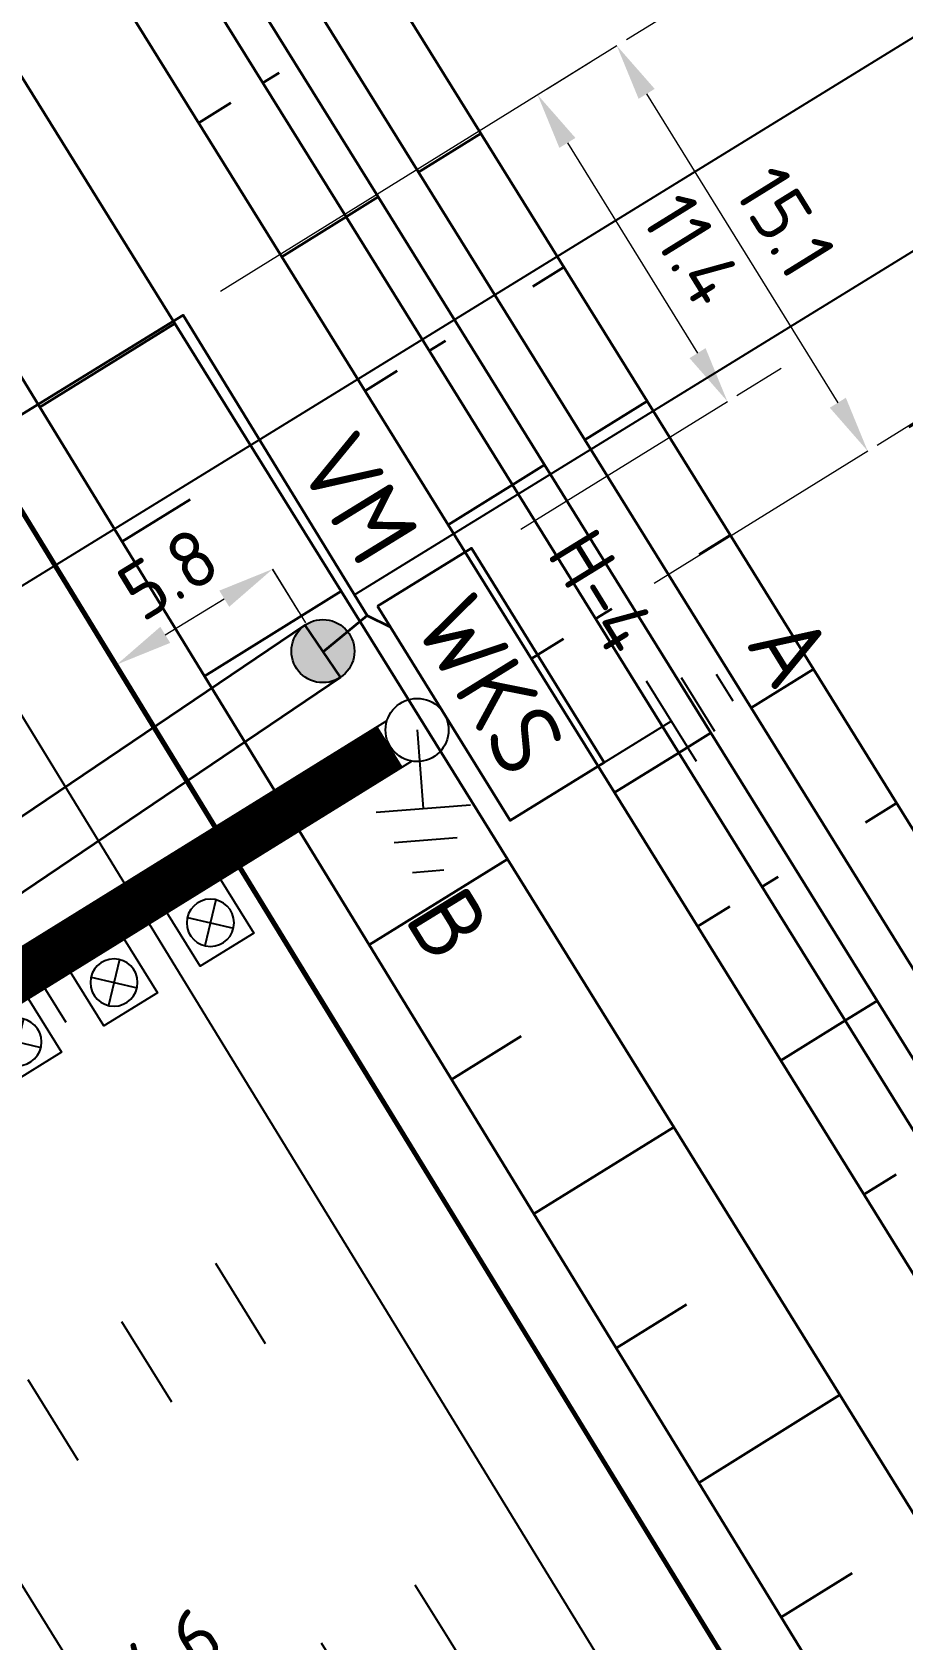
# Model space of a CAD drawing. Header units: metres. Extents: x 134219 to 139178, y 438661 to 444352.
# Drawn here: x 136445.8 to 136473.4, y 441555.9 to 441606.9 of the extents above; entities that cross this region are included whole.
import ezdxf
from ezdxf.enums import TextEntityAlignment as Align

# ---------------------------------------------------------------- set-up
doc = ezdxf.new("R2010")
doc.units = ezdxf.units.M
doc.linetypes.add('13strp', pattern=[4, 1, -3])
doc.linetypes.add('39strp', pattern=[12, 3, -9])
doc.layers.get('DEFPOINTS').update_dxf_attribs({"color": 193})
for name, color, linetype, lineweight in [('N-WE-AM-KILOMETRERING-S', 7, 'Continuous', 25), ('N-WE-KL-DATA-S', 10, 'Continuous', 25), ('N-WE-KL-DATA-T18', 1, 'Continuous', 18), ('N-WE-KL-DATA-T25', 7, 'Continuous', 25), ('N-WE-KL-ET_AARDING-S', 7, 'Continuous', 25), ('N-WE-KL-ET_AARDING_AARDELECTRODE-T18', 10, 'Continuous', 18), ('N-WE-KL-ET_AARDING_AARDELECTRODE-T25', 7, 'Continuous', 25), ('N-WE-KL-ET_HULPSTUK_MOF-S', 10, 'Continuous', 25), ('N-WE-KL-ET_LS_OV_KABEL-G', 10, 'KL-LS-OV-N', 35), ('N-WE-KL-ET_LS_OV_KABEL-M', 7, 'Continuous', 18), ('N-WE-KL-ET_LS_OV_KAST-G', 10, 'Continuous', 35), ('N-WE-KL-ET_MANTELBUIS-G', 10, 'Continuous', 35), ('N-WE-KL-MONITORING-T18', 1, 'Continuous', 25), ('N-WE-VW-BEWEGWIJZERING_DRAAGCONSTRUCTIE-PORTAAL-S', 10, 'Continuous', 25), ('N-WE-VW-BEWEGWIJZERING_DRAAGCONSTRUCTIE_PORTAAL_POER-S', 7, 'Continuous', 25), ('N-WE-VW-VS-T18', 10, 'Continuous', 18), ('N-WE-VW-VS-T25', 7, 'Continuous', 25), ('Utd-ondergr-nw', 8, '13strp', 35), ('X-XX-AL-AANPIJLING-S', 7, 'Continuous', 25)]:
    doc.layers.add(name, color=color, linetype=linetype, lineweight=lineweight)
doc.layers.add('N-WE-KL-MONITORING-T25', color=2, linetype='Continuous')
doc.layers.add('Utd-weg-nw', color=8, linetype='Continuous')
doc.styles.add('ISO18', font='NLCS-ISO.ttf')
doc.styles.add('ISO25', font='NLCS-ISO.ttf')
doc.styles.add('NLCS-ISO', font='NLCS-ISO.ttf')
doc.styles.add('NLCS_18', font='NLCS-ISO.ttf', dxfattribs={"height": 1.8})
doc.linetypes.add('KL-LS-OV-N', pattern='A,4,-1,[103,NLCS.SHX,S=0.75,R=0,X=0,Y=0],-1,4,-1.5,["0V",Standard,S=1,R=0,X=0,Y=-0.5],-3', length=14.5)
doc.dimstyles.new('NLCS_t18_pijl_Dimension_l3_h1', dxfattribs={"dimtxt": 1.8, "dimasz": 1.8, "dimexe": 2, "dimexo": 2, "dimgap": 0.7, "dimtad": 1, "dimdec": 1, "dimzin": 0, "dimdsep": 46, "dimtxsty": 'NLCS_18', "dimcen": 2.5, "dimdle": 2, "dimclrd": 256, "dimclre": 256, "dimclrt": 256, "dimadec": 1, "dimazin": 0, "dimtfac": 1, "dimtdec": 1, "dimtofl": 0, "dimtmove": 1, "dimatfit": 0, "dimfxl": 0, "dimtolj": 1, "dimtzin": 0, "dimlwd": 18, "dimlwe": 18, "dimarcsym": 0})

# ---------------------------------------------------------------- blocks, each defined once
blk = doc.blocks.new('SVW-VS_KAST_BERMKAST-SO')
blk.add_lwpolyline([(-4, -1), (4, -1), (4, -4.5), (-4, -4.5)], close=True)
at = {"layer": 'N-WE-VW-VS-T18', "style": 'NLCS-ISO', "flags": 1}
for tag, p in [('OMSCHRIJVING_LEGENDA', (0, -11.181)), ('CONSTRUCTIENUMMER', (0, -14.965)), ('LOCATIE', (0, -18.75)), ('BPS-CODERING', (0, -22.534)), ('NAAM_TB_POORTNUMMER_1', (0, -26.319)), ('CLID_POORTNUMMER_1', (0, -30.103)), ('IP-ADRES_POORTNUMMER_1', (0, -33.888)), ('NAAM_TB_POORTNUMMER_2', (0, -37.672)), ('CLID_POORTNUMMER_2', (0, -41.457)), ('IP-ADRES_POORTNUMMER_2', (0, -45.241)), ('NAAM_TB_POORTNUMMER_3', (0, -49.026)), ('CLID_POORTNUMMER_3', (0, -52.81)), ('IP-ADRES_POORTNUMMER_3', (0, -56.595)), ('NAAM_TB_POORTNUMMER_4', (0, -60.379)), ('CLID_POORTNUMMER_4', (0, -64.164)), ('IP-ADRES_POORTNUMMER_4', (0, -67.948)), ('NAAM_SWITCH', (0, -71.733)), ('IP-ADRES_SWITCH', (0, -75.517)), ('VOEDINGSPUNT', (0, -79.302)), ('POSITIE_X', (0, -86.871)), ('POSITIE_Y', (0, -90.655)), ('OVERIGE_OPMERKING(EN)_1', (0, -94.44)), ('OVERIGE_OPMERKING(EN)_2', (0, -98.224))]:
    blk.add_attdef(tag, p, '', height=1.8, dxfattribs=at)
at = {"layer": 'N-WE-VW-VS-T18', "style": 'NLCS-ISO'}
blk.add_attdef('GROEPSNUMMER', (0, -83.086), '', height=1.8, dxfattribs=at)
at = {"layer": 'N-WE-VW-VS-T25', "style": 'NLCS-ISO'}
blk.add_attdef('SOORT_KAST', text='', height=2.25, dxfattribs=at).set_placement((0, -2.75), align=Align.MIDDLE_CENTER)
blk = doc.blocks.new('SKL-DATA_SIGNAALGEVER_DYNAMISCH-SO')
blk.add_line((0, 2), (0, -2))
blk.add_lwpolyline([(0, -1), (0, 1), (-2, 1), (-2, -1)], close=True)
for points in [[(-0.47, -0.53), (-1.53, 0.53)], [(-0.47, 0.53), (-1.53, -0.53)]]:
    blk.add_lwpolyline(points)
blk.add_circle((-1, 0), 0.75)
at = {"layer": 'N-WE-KL-DATA-T18', "linetype": 'ByBlock', "style": 'NLCS-ISO', "flags": 1}
for tag, p in [('LEVERANCIER', (0, -6.431)), ('BEHOREND_BIJ_PORTAAL_(CONSTRUCTIENUMMER)', (0, -10.215)), ('LOCATIE', (0, -14)), ('TYPE_SIGNAALGEVER', (0, -17.784)), ('PB-ADRES', (0, -21.569)), ('RIJSTROOK_(1,2,3,ETC.)', (0, -25.353)), ('BPS-CODERING', (0, -29.138)), ('OVERIGE_OPMERKING(EN)_1', (0, -32.922)), ('OVERIGE_OPMERKING(EN)_2', (0, -36.707))]:
    blk.add_attdef(tag, p, '', height=1.8, dxfattribs=at)
at = {"layer": 'N-WE-KL-DATA-T25', "linetype": 'ByBlock', "style": 'NLCS-ISO'}
blk.add_attdef('OMSCHRIJVING_T.B.V._LEGENDA', (0, 4.715), '', height=2.5, dxfattribs=at)
blk = doc.blocks.new('SKL-ET_AARDING_AARDELECTRODE-SO')
for points in [[(2.5, 1.5), (2.5, -1.5)], [(3.5, 1), (3.5, -1)], [(0, 0), (2.5, 0)], [(4.5, -0.5), (4.5, 0.5)]]:
    blk.add_lwpolyline(points)
at = {"layer": 'N-WE-KL-ET_AARDING_AARDELECTRODE-T18', "style": 'NLCS-ISO', "flags": 1}
for tag, p in [('OMSCHRIJVING_LEGENDA', (0, -8.635)), ('CONSTRUCTIENUMMER', (0, -12.42)), ('LOCATIE', (0, -16.204)), ('OVERIGE_OPMERKING(EN)_1', (0, -19.989)), ('OVERIGE_OPMERKING(EN)_2', (0, -23.773))]:
    blk.add_attdef(tag, p, '', height=1.8, dxfattribs=at)
at = {"layer": 'N-WE-KL-ET_AARDING_AARDELECTRODE-T25', "style": 'NLCS-ISO'}
blk.add_attdef('TYPE_SYMBOOL', (0, 4.405), '', height=2.25, dxfattribs=at)
blk = doc.blocks.new('SKL-ET_AARDING_AARDELEKTRODE-SO (1)')
for points in [[(2.5, 1.5), (2.5, -1.5)], [(3.5, 1), (3.5, -1)], [(0, 0), (2.5, 0)], [(4.5, -0.5), (4.5, 0.5)]]:
    blk.add_lwpolyline(points)
at = {"layer": 'N-WE-KL-ET_AARDING_AARDELECTRODE-T18', "style": 'NLCS-ISO', "flags": 1}
for tag, p in [('OMSCHRIJVING_LEGENDA', (0, -8.635)), ('CONSTRUCTIENUMMER', (0, -12.42)), ('LOCATIE', (0, -16.204)), ('OVERIGE_OPMERKING(EN)_1', (0, -19.989)), ('OVERIGE_OPMERKING(EN)_2', (0, -23.773))]:
    blk.add_attdef(tag, p, '', height=1.8, dxfattribs=at)
at = {"layer": 'N-WE-KL-ET_AARDING_AARDELECTRODE-T25', "style": 'NLCS-ISO'}
blk.add_attdef('TYPE_SYMBOOL', (0, 4.405), '', height=2.25, dxfattribs=at)
blk = doc.blocks.new('SVW-BEWEGWIJZERING_DRAAGCONSTRUCTIE_PORTAAL_ANWB (A2 76.375 HRL)')
at = {"ltscale": 10}
blk.add_lwpolyline([(-0.853, -0.528, 1.5, 1.5, 0), (-25.384, -15.713, 0, 0, 0)], format="xyseb", dxfattribs=at)
for points in [[(-0.96, 0.288), (-26.066, -15.254)], [(-0.171, -0.988), (-25.277, -16.529)]]:
    blk.add_lwpolyline(points)
blk = doc.blocks.new('SKL-ET_HULP_MOF_VERBINDINGSMOF-SO')
at = {"ltscale": 10}
h = blk.add_hatch(color=256, dxfattribs=at)
edge = h.paths.add_edge_path()
edge.add_arc((0, 0), 1, 0, 360)
blk.add_circle((0, 0), 1)
at = {"layer": 'N-WE-KL-MONITORING-T18', "style": 'ISO18', "flags": 1}
for tag, p in [('OMSCHRIJVING_LEGENDA', (0, -8.431)), ('LOCATIE', (0, -12.215)), ('MASTNUMMER', (0, -16)), ('VAN', (0, -19.784)), ('NAAR', (0, -23.569)), ('VOEDINGSPUNT', (0, -27.353)), ('GROEPSNUMMER', (0, -31.138)), ('OVERIGE_OPMERKING(EN)_1', (0, -34.922)), ('OVERIGE_OPMERKING(EN)_2', (0, -38.707))]:
    blk.add_attdef(tag, p, '', height=1.8, dxfattribs=at)
at = {"layer": 'N-WE-KL-MONITORING-T25', "style": 'ISO25'}
blk.add_attdef('SOORT_MOF', (0, 2.715), '', height=2.25, dxfattribs=at)
blk = doc.blocks.new('SVW-BEWEGWIJZERING_DRAAGCONSTRUCTIE_PORTAAL_POER-SO')
blk.add_circle((0, 0), 1)
at = {"layer": 'N-WE-KL-MONITORING-T18', "style": 'ISO18', "flags": 1}
for tag, p in [('OMSCHRIJVING_LEGENDA', (0, 28.559)), ('CONSTRUCTIENUMMER', (0, 24.775)), ('LOCATIE', (0, 20.99)), ('TYPE_POER', (0, 17.206)), ('POSITIE_POER', (0, 13.421)), ('OVERIGE_OPMERKING(EN)_1', (0, 9.637)), ('OVERIGE_OPMERKING(EN)_2', (0, 5.852))]:
    blk.add_attdef(tag, p, '', height=1.8, dxfattribs=at)
blk = doc.blocks.new('SVW-BEWEGWIJZERING_DRAAGCONSTRUCTIE_PORTAAL')
blk.add_circle((0, 0), 1)
at = {"layer": 'N-WE-KL-MONITORING-T18', "style": 'ISO18', "flags": 1}
for tag, p in [('OMSCHRIJVING_LEGENDA', (9, -7.431)), ('CONSTRUCTIENUMMER', (9, -11.215)), ('LOCATIE', (9, -15)), ('LENGTE_PORTAAL', (9, -18.784)), ('TYPE_PORTAAL', (9, -22.569)), ('BPS-CODERING', (9, -26.353)), ('OVERIGE_OPMERKING(EN)_1', (9, -30.138)), ('OVERIGE_OPMERKING(EN)_2', (9, -33.922))]:
    blk.add_attdef(tag, p, '', height=1.8, dxfattribs=at)
blk = doc.blocks.new('*D292')
at = {"layer": 'DEFPOINTS', "color": 0, "transparency": 16777216}
for p in [(136461.807, 441604.92, 1.389), (136467.829, 441595.192, 1.389), (136467.829, 441595.192)]:
    blk.add_point(p, dxfattribs=at)
at = {"layer": 'N-WE-KL-ET_LS_OV_KABEL-M', "lineweight": 18, "transparency": 16777216}
for p, q in [((136462.111, 441605.108), (136463.508, 441605.973)), ((136468.133, 441595.38), (136469.53, 441596.245))]:
    blk.add_line(p, q, dxfattribs=at)
at = {"layer": 'N-WE-KL-ET_LS_OV_KABEL-M', "linetype": 'Continuous', "lineweight": 18, "transparency": 16777216}
blk.add_line((136462.755, 441603.39), (136466.882, 441596.723), dxfattribs=at)
at = {"layer": 'N-WE-KL-ET_LS_OV_KABEL-M', "transparency": 16777216}
for points in [[(136463.01, 441603.548), (136462.5, 441603.232), (136461.807, 441604.92)], [(136467.137, 441596.881), (136466.627, 441596.565), (136467.829, 441595.192)]]:
    blk.add_solid(points, dxfattribs=at)
at = {"layer": 'N-WE-KL-ET_LS_OV_KABEL-M', "transparency": 16777216, "insert": (136466.727, 441600.013), "char_height": 1.8, "attachment_point": 5, "rotation": 301.7589, "style": 'NLCS_18'}
blk.add_mtext('\\A1;11.4', dxfattribs=at)
blk = doc.blocks.new('*D293')
at = {"layer": 'DEFPOINTS', "color": 0, "transparency": 16777216}
for p in [(136464.32, 441606.476, 1.389), (136472.278, 441593.62, 1.389), (136472.278, 441593.62)]:
    blk.add_point(p, dxfattribs=at)
at = {"layer": 'N-WE-KL-ET_LS_OV_KABEL-M', "lineweight": 18, "transparency": 16777216}
for p, q in [((136464.624, 441606.664), (136466.021, 441607.529)), ((136472.582, 441593.808), (136473.979, 441594.673))]:
    blk.add_line(p, q, dxfattribs=at)
at = {"layer": 'N-WE-KL-ET_LS_OV_KABEL-M', "linetype": 'Continuous', "lineweight": 18, "transparency": 16777216}
blk.add_line((136465.268, 441604.945), (136471.331, 441595.151), dxfattribs=at)
at = {"layer": 'N-WE-KL-ET_LS_OV_KABEL-M', "transparency": 16777216}
for points in [[(136465.523, 441605.103), (136465.013, 441604.788), (136464.32, 441606.476)], [(136471.586, 441595.308), (136471.076, 441594.993), (136472.278, 441593.62)]]:
    blk.add_solid(points, dxfattribs=at)
at = {"layer": 'N-WE-KL-ET_LS_OV_KABEL-M', "transparency": 16777216, "insert": (136469.66, 441600.89), "char_height": 1.8, "attachment_point": 5, "rotation": 301.7589, "style": 'NLCS_18'}
blk.add_mtext('\\A1;15.1', dxfattribs=at)
blk = doc.blocks.new('*D297')
at = {"layer": 'DEFPOINTS', "color": 0, "transparency": 16777216}
for p in [(136447.915, 441552.227), (136443.989, 441549.796), (136443.989, 441549.796)]:
    blk.add_point(p, dxfattribs=at)
at = {"layer": 'N-WE-KL-ET_LS_OV_KABEL-M', "lineweight": 18, "transparency": 16777216}
for p, q in [((136447.915, 441552.227), (136446.863, 441553.927)), ((136443.989, 441549.796), (136442.937, 441551.497))]:
    blk.add_line(p, q, dxfattribs=at)
at = {"layer": 'N-WE-KL-ET_LS_OV_KABEL-M', "linetype": 'Continuous', "lineweight": 18, "transparency": 16777216}
for p, q in [((136449.446, 441553.174), (136450.976, 441554.121)), ((136442.459, 441548.849), (136440.928, 441547.901))]:
    blk.add_line(p, q, dxfattribs=at)
at = {"layer": 'N-WE-KL-ET_LS_OV_KABEL-M', "transparency": 16777216}
for points in [[(136449.288, 441553.429), (136449.604, 441552.919), (136447.915, 441552.227)], [(136442.301, 441549.104), (136442.617, 441548.594), (136443.989, 441549.796)]]:
    blk.add_solid(points, dxfattribs=at)
at = {"layer": 'N-WE-KL-ET_LS_OV_KABEL-M', "transparency": 16777216, "insert": (136450.215, 441555.532), "char_height": 1.8, "attachment_point": 5, "rotation": 31.7589, "style": 'NLCS_18'}
blk.add_mtext('\\A1;4.6', dxfattribs=at)
blk = doc.blocks.new('*D481')
at = {"layer": 'DEFPOINTS', "color": 0, "transparency": 16777216}
for p in [(136453.407, 441589.876), (136453.407, 441589.876), (136448.466, 441586.849)]:
    blk.add_point(p, dxfattribs=at)
at = {"layer": 'N-WE-KL-ET_LS_OV_KABEL-M', "lineweight": 18, "transparency": 16777216}
for p, q in [((136453.407, 441589.876), (136454.451, 441588.171)), ((136448.466, 441586.849), (136449.511, 441585.144))]:
    blk.add_line(p, q, dxfattribs=at)
at = {"layer": 'N-WE-KL-ET_LS_OV_KABEL-M', "linetype": 'Continuous', "lineweight": 18, "transparency": 16777216}
blk.add_line((136450.001, 441587.789), (136451.872, 441588.936), dxfattribs=at)
at = {"layer": 'N-WE-KL-ET_LS_OV_KABEL-M', "transparency": 16777216}
for points in [[(136451.715, 441589.192), (136452.029, 441588.68), (136453.407, 441589.876)], [(136449.844, 441588.045), (136450.157, 441587.534), (136448.466, 441586.849)]]:
    blk.add_solid(points, dxfattribs=at)
at = {"layer": 'N-WE-KL-ET_LS_OV_KABEL-M', "transparency": 16777216, "insert": (136450.1, 441589.727), "char_height": 1.8, "attachment_point": 5, "rotation": 31.4925, "style": 'NLCS_18'}
blk.add_mtext('\\A1;5.8', dxfattribs=at)
blk = doc.blocks.new('SAL-AM_KILOMETRERING-SO (1)')
blk.add_lwpolyline([(10, 0), (19, 0), (37, 0)])
at = {"style": 'NLCS-ISO'}
blk.add_text('KM', height=2.25, dxfattribs=at).set_placement((21, 1))
blk.add_attdef('KM', (26, 1), '', height=2.25, dxfattribs=at)

msp = doc.modelspace()

# ---------------------------------------------------------------- linework, layer by layer
at = {"layer": 'N-WE-KL-ET_LS_OV_KABEL-G', "flags": 128}
for points in [[(136456.404, 441588.405), (136450.573, 441597.923), (136443.801, 441593.774)], [(136455.001, 441587.274), (136455.015, 441587.26), (136456.404, 441588.405), (136457.138, 441588.044)]]:
    msp.add_lwpolyline(points, dxfattribs=at)
at = {"layer": 'N-WE-KL-ET_LS_OV_KABEL-M'}
for points, elevation in [([(136451.748, 441598.693), (136464.32, 441606.476)], 1.389), ([(136454.225, 441588.541), (136453.407, 441589.876)], 0.212)]:
    msp.add_lwpolyline(points, dxfattribs=dict(at, elevation=elevation))
for points in [[(136461.282, 441591.139), (136467.829, 441595.192)], [(136465.504, 441589.426), (136472.278, 441593.62)]]:
    msp.add_lwpolyline(points, dxfattribs=at)
at = {"layer": 'N-WE-KL-ET_MANTELBUIS-G', "flags": 128}
msp.add_lwpolyline([(136454.441, 441588.102), (136431.744, 441572.767), (136432.863, 441571.11), (136455.561, 441586.445)], close=True, dxfattribs=at)
at = {"layer": 'Utd-ondergr-nw', "linetype": 'Continuous', "flags": 128}
for points in [[(136454.731, 441612.189), (136460.006, 441603.693), (136465.281, 441595.198), (136470.556, 441586.702), (136475.831, 441578.207), (136481.106, 441569.711), (136486.381, 441561.215), (136491.656, 441552.72), (136494.548, 441548.061)], [(136452.756, 441610.963), (136458.031, 441602.467), (136463.306, 441593.971), (136468.581, 441585.476), (136473.856, 441576.98), (136479.131, 441568.485), (136484.405, 441559.989), (136489.68, 441551.494), (136494.955, 441542.998), (136500.23, 441534.502), (136505.505, 441526.007), (136510.78, 441517.511), (136516.055, 441509.016), (136521.33, 441500.52), (136526.605, 441492.024), (136531.88, 441483.529), (136537.155, 441475.033), (136542.43, 441466.538), (136547.705, 441458.042)], [(136451.481, 441610.171), (136456.756, 441601.676), (136462.031, 441593.18), (136467.306, 441584.685), (136472.581, 441576.189), (136477.856, 441567.693), (136483.131, 441559.198), (136488.406, 441550.702), (136493.681, 441542.207), (136498.956, 441533.711), (136504.231, 441525.216), (136509.506, 441516.72), (136514.781, 441508.224), (136520.056, 441499.729), (136525.331, 441491.233), (136530.606, 441482.738), (136535.88, 441474.242), (136541.155, 441465.746), (136546.43, 441457.251)], [(136450.462, 441609.538), (136455.737, 441601.043), (136461.012, 441592.547), (136466.287, 441584.052), (136471.562, 441575.556), (136476.837, 441567.061), (136482.112, 441558.565), (136487.387, 441550.069), (136492.662, 441541.574), (136497.936, 441533.078), (136503.211, 441524.583), (136508.486, 441516.087), (136513.761, 441507.591), (136519.036, 441499.096), (136524.311, 441490.6), (136529.586, 441482.105), (136534.861, 441473.609), (136540.136, 441465.113), (136545.411, 441456.618)], [(136448.423, 441608.272), (136453.698, 441599.777), (136458.973, 441591.281), (136464.248, 441582.786), (136469.523, 441574.29), (136474.798, 441565.795), (136480.073, 441557.299), (136485.348, 441548.803), (136490.623, 441540.308), (136495.898, 441531.812), (136501.172, 441523.317), (136506.447, 441514.821), (136511.722, 441506.325), (136516.997, 441497.83), (136522.272, 441489.334), (136527.547, 441480.839), (136532.822, 441472.343), (136538.097, 441463.847), (136543.372, 441455.352)], [(136445.025, 441606.163), (136450.3, 441597.667), (136455.575, 441589.171), (136460.85, 441580.676), (136466.125, 441572.18), (136471.4, 441563.685), (136476.675, 441555.189), (136481.949, 441546.693), (136487.224, 441538.198), (136492.499, 441529.702), (136497.774, 441521.207), (136503.049, 441512.711), (136508.324, 441504.215), (136513.599, 441495.72), (136518.874, 441487.224), (136524.149, 441478.729), (136529.424, 441470.233), (136534.699, 441461.737)], [(136453.609, 441605.607), (136453.1, 441605.291)], [(136452.08, 441604.658), (136451.061, 441604.025)], [(136440.798, 441603.538), (136446.022, 441595.011), (136451.246, 441586.484), (136456.47, 441577.956), (136461.694, 441569.429), (136466.918, 441560.902), (136472.142, 441552.375), (136477.366, 441543.847), (136482.615, 441535.336), (136487.89, 441526.84), (136493.165, 441518.345), (136498.44, 441509.849), (136503.715, 441501.354), (136508.99, 441492.858), (136514.265, 441484.362), (136519.54, 441475.867), (136524.815, 441467.371), (136530.09, 441458.876)], [(136458.031, 441602.467), (136460.006, 441603.693)], [(136438.887, 441602.351), (136444.111, 441593.824), (136449.335, 441585.297), (136454.559, 441576.77), (136459.783, 441568.242), (136465.006, 441559.715), (136470.23, 441551.188), (136475.454, 441542.661), (136480.704, 441534.149), (136485.979, 441525.654), (136491.254, 441517.158), (136496.529, 441508.662), (136501.804, 441500.167), (136507.079, 441491.671), (136512.353, 441483.176), (136517.628, 441474.68), (136522.903, 441466.184), (136528.178, 441457.689)], [(136438.946, 441602.388), (136444.17, 441593.861), (136449.394, 441585.334), (136454.618, 441576.806), (136459.842, 441568.279), (136465.066, 441559.752), (136470.29, 441551.225), (136475.514, 441542.698), (136480.763, 441534.186), (136486.038, 441525.691), (136491.313, 441517.195), (136496.588, 441508.699), (136501.863, 441500.204), (136507.138, 441491.708), (136512.413, 441483.213), (136517.688, 441474.717), (136522.963, 441466.221), (136528.238, 441457.726)], [(136456.756, 441601.676), (136455.737, 441601.043)], [(136455.737, 441601.043), (136453.698, 441599.777)], [(136461.656, 441598.832), (136462.643, 441599.446)], [(136450.3, 441597.667), (136446.022, 441595.011)], [(136458.884, 441597.112), (136458.374, 441596.795)], [(136457.355, 441596.162), (136456.336, 441595.529)], [(136463.306, 441593.971), (136465.281, 441595.198)], [(136462.031, 441593.18), (136461.012, 441592.547)], [(136461.012, 441592.547), (136458.973, 441591.281)], [(136450.786, 441592.083), (136448.634, 441590.747)], [(136466.931, 441590.337), (136467.918, 441590.95)], [(136455.575, 441589.171), (136451.246, 441586.484)], [(136464.159, 441588.616), (136463.649, 441588.299)], [(136462.63, 441587.666), (136461.61, 441587.034)], [(136468.581, 441585.476), (136470.556, 441586.702)], [(136467.306, 441584.685), (136466.287, 441584.052)], [(136466.287, 441584.052), (136464.248, 441582.786)], [(136456.035, 441583.572), (136453.858, 441582.22)], [(136472.206, 441581.841), (136473.193, 441582.454)], [(136460.85, 441580.676), (136456.47, 441577.956)], [(136469.434, 441580.12), (136468.924, 441579.804)], [(136467.905, 441579.171), (136466.885, 441578.538)], [(136472.581, 441576.189), (136471.562, 441575.556)], [(136471.562, 441575.556), (136469.523, 441574.29)], [(136461.285, 441575.06), (136459.082, 441573.693)], [(136466.125, 441572.18), (136461.694, 441569.429)], [(136473.18, 441570.675), (136472.16, 441570.042)], [(136466.534, 441566.549), (136464.306, 441565.166)], [(136471.4, 441563.685), (136466.918, 441560.902)], [(136471.784, 441558.038), (136469.53, 441556.638)]]:
    msp.add_lwpolyline(points, dxfattribs=at)
at = {"layer": 'Utd-weg-nw', "linetype": 'Continuous', "flags": 128}
for points in [[(136436.041, 441600.584), (136441.265, 441592.057), (136446.489, 441583.53), (136451.713, 441575.002), (136456.937, 441566.475), (136462.16, 441557.948), (136467.384, 441549.421), (136472.608, 441540.893), (136475.22, 441536.63), (136477.858, 441532.382), (136483.133, 441523.886), (136488.408, 441515.391), (136493.683, 441506.895), (136498.958, 441498.4), (136504.233, 441489.904), (136509.507, 441481.409), (136514.782, 441472.913), (136520.057, 441464.417), (136525.332, 441455.922)], [(136423.595, 441592.856), (136428.87, 441584.361), (136434.144, 441575.865), (136439.419, 441567.37), (136444.694, 441558.874), (136449.969, 441550.378), (136455.244, 441541.883), (136460.519, 441533.387), (136465.794, 441524.892), (136471.069, 441516.396), (136476.344, 441507.9), (136481.619, 441499.405), (136486.894, 441490.909), (136492.169, 441482.414), (136497.444, 441473.918), (136502.719, 441465.423), (136507.994, 441456.927)]]:
    msp.add_lwpolyline(points, dxfattribs=at)
at = {"layer": 'Utd-weg-nw', "linetype": '39strp', "flags": 128}
for points in [[(136432.6, 441598.448), (136437.875, 441589.952), (136443.15, 441581.457), (136448.425, 441572.961), (136453.7, 441564.465), (136458.975, 441555.97), (136464.25, 441547.474), (136469.524, 441538.979), (136474.799, 441530.483), (136480.074, 441521.988), (136485.349, 441513.492), (136490.624, 441504.996), (136495.899, 441496.501), (136501.174, 441488.005), (136506.449, 441479.51), (136511.724, 441471.014), (136516.999, 441462.518), (136522.274, 441454.023), (136527.549, 441445.527), (136532.824, 441437.032), (136538.099, 441428.536), (136543.374, 441420.04), (136548.649, 441411.545), (136553.923, 441403.049), (136559.198, 441394.554), (136564.473, 441386.058), (136569.748, 441377.562), (136575.023, 441369.067), (136580.298, 441360.571), (136585.573, 441352.076), (136590.848, 441343.58), (136596.123, 441335.085), (136601.398, 441326.589), (136606.673, 441318.093), (136611.948, 441309.598), (136617.223, 441301.102), (136622.498, 441292.607), (136627.773, 441284.111), (136633.047, 441275.615), (136638.322, 441267.12), (136643.597, 441258.624), (136648.872, 441250.129), (136654.147, 441241.633), (136659.422, 441233.137), (136664.697, 441224.642), (136669.972, 441216.146), (136675.247, 441207.651), (136680.522, 441199.155), (136685.797, 441190.659), (136691.072, 441182.164), (136696.347, 441173.668), (136701.622, 441165.173), (136706.897, 441156.677), (136712.172, 441148.182), (136717.446, 441139.686), (136722.721, 441131.19), (136727.996, 441122.695), (136733.271, 441114.199), (136738.546, 441105.704), (136743.821, 441097.208), (136748.271, 441090.042), (136749.096, 441088.712), (136754.37, 441080.221), (136759.644, 441071.738), (136764.921, 441063.265), (136770.206, 441054.804), (136775.502, 441046.357), (136780.811, 441037.927), (136786.138, 441029.515), (136791.485, 441021.125), (136796.856, 441012.757), (136802.255, 441004.415), (136807.683, 440996.1), (136813.145, 440987.815), (136818.643, 440979.562), (136824.181, 440971.344), (136829.762, 440963.163), (136835.388, 440955.021), (136838.277, 440950.883), (136841.064, 440946.92), (136846.793, 440938.858), (136852.575, 440930.834), (136858.411, 440922.849), (136864.3, 440914.903), (136870.242, 440906.996), (136876.236, 440899.13), (136882.283, 440891.303), (136888.382, 440883.517), (136894.532, 440875.772), (136900.734, 440868.068), (136906.988, 440860.405), (136913.292, 440852.784), (136919.647, 440845.206), (136926.052, 440837.67), (136932.507, 440830.177), (136939.012, 440822.727), (136945.567, 440815.32), (136952.171, 440807.958), (136958.824, 440800.64), (136960.405, 440798.915), (136965.526, 440793.364), (136972.28, 440786.127), (136979.08, 440778.925), (136985.925, 440771.757), (136992.812, 440764.619), (136999.737, 440757.509), (137006.698, 440750.425), (137013.691, 440743.364), (137020.714, 440736.323), (137027.764, 440729.3), (137034.838, 440722.291), (137041.933, 440715.295), (137049.047, 440708.308), (137056.176, 440701.327), (137063.318, 440694.35), (137070.47, 440687.374), (137076.936, 440681.072), (137077.629, 440680.396), (137084.79, 440673.417), (137091.952, 440666.438), (137099.113, 440659.458), (137106.275, 440652.479), (137113.436, 440645.499), (137118.449, 440640.613), (137120.598, 440638.52), (137127.759, 440631.54), (137134.921, 440624.561), (137142.082, 440617.581), (137149.244, 440610.602), (137156.405, 440603.622), (137163.567, 440596.643), (137170.728, 440589.663), (137177.89, 440582.684), (137185.051, 440575.704), (137192.213, 440568.725), (137199.374, 440561.745), (137206.536, 440554.766), (137213.697, 440547.786), (137220.859, 440540.807), (137228.02, 440533.827), (137235.182, 440526.848), (137242.343, 440519.868), (137249.504, 440512.889), (137256.666, 440505.909), (137263.827, 440498.93), (137270.989, 440491.95), (137278.15, 440484.971), (137285.312, 440477.991), (137292.473, 440471.012), (137299.635, 440464.032), (137306.796, 440457.053), (137313.958, 440450.074), (137321.119, 440443.094), (137328.281, 440436.115), (137335.442, 440429.135), (137342.604, 440422.156), (137349.765, 440415.176), (137356.927, 440408.197), (137358.552, 440406.612)], [(136429.626, 441596.602), (136434.901, 441588.106), (136440.176, 441579.61), (136445.451, 441571.115), (136450.726, 441562.619), (136456.001, 441554.124), (136461.276, 441545.628), (136466.551, 441537.132), (136471.826, 441528.637), (136477.101, 441520.141), (136482.376, 441511.646), (136487.651, 441503.15), (136492.926, 441494.655), (136498.201, 441486.159), (136503.476, 441477.663), (136508.751, 441469.168), (136514.025, 441460.672), (136519.3, 441452.177), (136524.575, 441443.681), (136529.85, 441435.185), (136535.125, 441426.69), (136540.4, 441418.194), (136545.675, 441409.699), (136550.95, 441401.203), (136556.225, 441392.707), (136561.5, 441384.212), (136566.775, 441375.716), (136572.05, 441367.221), (136577.325, 441358.725), (136582.6, 441350.229), (136587.875, 441341.734), (136593.149, 441333.238), (136598.424, 441324.743), (136603.699, 441316.247), (136608.974, 441307.752), (136614.249, 441299.256), (136619.524, 441290.76), (136624.799, 441282.265), (136630.074, 441273.769), (136635.349, 441265.274), (136640.624, 441256.778), (136645.899, 441248.282), (136651.174, 441239.787), (136656.449, 441231.291), (136661.724, 441222.796), (136666.999, 441214.3), (136672.274, 441205.804), (136677.548, 441197.309), (136682.823, 441188.813), (136688.098, 441180.318), (136693.373, 441171.822), (136698.648, 441163.326), (136703.923, 441154.831), (136709.198, 441146.335), (136714.473, 441137.84), (136719.748, 441129.344), (136725.023, 441120.849), (136730.298, 441112.353), (136735.573, 441103.857), (136740.848, 441095.362), (136745.297, 441088.196), (136746.123, 441086.866), (136751.397, 441078.374), (136756.672, 441069.889), (136761.952, 441061.412), (136767.239, 441052.947), (136772.538, 441044.495), (136777.852, 441036.058), (136783.184, 441027.639), (136788.537, 441019.239), (136793.914, 441010.862), (136799.32, 441002.508), (136804.756, 440994.181), (136810.227, 440985.882), (136815.735, 440977.614), (136821.284, 440969.38), (136826.876, 440961.182), (136832.515, 440953.022), (136835.411, 440948.874), (136838.204, 440944.902), (136843.946, 440936.821), (136849.743, 440928.778), (136855.592, 440920.774), (136861.495, 440912.81), (136867.451, 440904.884), (136873.459, 440896.999), (136879.52, 440889.154), (136885.634, 440881.35), (136891.799, 440873.586), (136898.015, 440865.864), (136904.283, 440858.183), (136910.602, 440850.544), (136916.972, 440842.948), (136923.393, 440835.394), (136929.863, 440827.884), (136936.384, 440820.416), (136942.954, 440812.992), (136949.573, 440805.612), (136956.242, 440798.277), (136957.826, 440796.548), (136962.96, 440790.984), (136969.728, 440783.731), (136976.542, 440776.515), (136983.4, 440769.333), (136990.299, 440762.182), (136997.235, 440755.061), (137004.206, 440747.967), (137011.209, 440740.896), (137018.24, 440733.847), (137025.297, 440726.816), (137032.378, 440719.802), (137039.478, 440712.8), (137046.596, 440705.809), (137053.729, 440698.825), (137060.873, 440691.846), (137068.027, 440684.868), (137074.493, 440678.566), (137075.186, 440677.89), (137082.348, 440670.91), (137089.509, 440663.931), (137096.671, 440656.952), (137103.832, 440649.972), (137110.994, 440642.993), (137116.007, 440638.107), (137118.155, 440636.013), (137125.316, 440629.034), (137132.478, 440622.054), (137139.639, 440615.075), (137146.801, 440608.095), (137153.962, 440601.116), (137161.124, 440594.136), (137168.285, 440587.157), (137175.447, 440580.177), (137182.608, 440573.198), (137189.77, 440566.218), (137196.931, 440559.239), (137204.093, 440552.259), (137211.254, 440545.28), (137218.416, 440538.3), (137225.577, 440531.321), (137232.739, 440524.341), (137239.9, 440517.362), (137247.062, 440510.382), (137254.223, 440503.403), (137261.385, 440496.423), (137268.546, 440489.444), (137275.708, 440482.464), (137282.869, 440475.485), (137290.031, 440468.505), (137297.192, 440461.526), (137304.353, 440454.546), (137311.515, 440447.567), (137318.676, 440440.588), (137325.838, 440433.608), (137332.999, 440426.629), (137340.161, 440419.649), (137347.322, 440412.67), (137354.484, 440405.69), (137356.11, 440404.106)], [(136426.653, 441594.755), (136431.928, 441586.26), (136437.203, 441577.764), (136442.478, 441569.269), (136447.753, 441560.773), (136453.028, 441552.277), (136458.303, 441543.782), (136463.578, 441535.286), (136468.853, 441526.791), (136474.127, 441518.295), (136479.402, 441509.799), (136484.677, 441501.304), (136489.952, 441492.808), (136495.227, 441484.313), (136500.502, 441475.817), (136505.777, 441467.322), (136511.052, 441458.826), (136516.327, 441450.33), (136521.602, 441441.835), (136526.877, 441433.339), (136532.152, 441424.844), (136537.427, 441416.348), (136542.702, 441407.852), (136547.977, 441399.357), (136553.251, 441390.861), (136558.526, 441382.366), (136563.801, 441373.87), (136569.076, 441365.374), (136574.351, 441356.879), (136579.626, 441348.383), (136584.901, 441339.888), (136590.176, 441331.392), (136595.451, 441322.896), (136600.726, 441314.401), (136606.001, 441305.905), (136611.276, 441297.41), (136616.551, 441288.914), (136621.826, 441280.419), (136627.101, 441271.923), (136632.376, 441263.427), (136637.65, 441254.932), (136642.925, 441246.436), (136648.2, 441237.941), (136653.475, 441229.445), (136658.75, 441220.949), (136664.025, 441212.454), (136669.3, 441203.958), (136674.575, 441195.463), (136679.85, 441186.967), (136685.125, 441178.471), (136690.4, 441169.976), (136695.675, 441161.48), (136700.95, 441152.985), (136706.225, 441144.489), (136711.5, 441135.993), (136716.774, 441127.498), (136722.049, 441119.002), (136727.324, 441110.507), (136732.599, 441102.011), (136737.874, 441093.516), (136742.324, 441086.349), (136743.149, 441085.02), (136748.424, 441076.527), (136753.7, 441068.04), (136758.982, 441059.56), (136764.272, 441051.091), (136769.575, 441042.633), (136774.893, 441034.189), (136780.229, 441025.762), (136785.588, 441017.354), (136790.972, 441008.966), (136796.385, 441000.601), (136801.83, 440992.261), (136807.309, 440983.949), (136812.827, 440975.666), (136818.387, 440967.416), (136823.991, 440959.201), (136829.642, 440951.023), (136832.545, 440946.866), (136835.344, 440942.884), (136841.1, 440934.784), (136846.91, 440926.722), (136852.773, 440918.7), (136858.69, 440910.716), (136864.66, 440902.772), (136870.683, 440894.869), (136876.758, 440887.005), (136882.885, 440879.182), (136889.065, 440871.4), (136895.296, 440863.66), (136901.579, 440855.961), (136907.913, 440848.305), (136914.298, 440840.69), (136920.733, 440833.119), (136927.219, 440825.59), (136933.755, 440818.105), (136940.341, 440810.664), (136946.976, 440803.267), (136953.66, 440795.914), (136955.248, 440794.181), (136960.394, 440788.605), (136967.176, 440781.336), (136974.004, 440774.105), (136980.875, 440766.909), (136987.786, 440759.746), (136994.734, 440752.614), (137001.715, 440745.509), (137008.726, 440738.429), (137015.766, 440731.371), (137022.831, 440724.333), (137029.917, 440717.312), (137037.023, 440710.305), (137044.146, 440703.31), (137051.282, 440696.322), (137058.428, 440689.341), (137065.583, 440682.362), (137072.05, 440676.059), (137072.743, 440675.383), (137079.905, 440668.404), (137087.066, 440661.424), (137094.228, 440654.445), (137101.389, 440647.466), (137108.551, 440640.486), (137113.564, 440635.6), (137115.712, 440633.507), (137122.874, 440626.527), (137130.035, 440619.548), (137137.197, 440612.568), (137144.358, 440605.589), (137151.52, 440598.609), (137158.681, 440591.63), (137165.843, 440584.65), (137173.004, 440577.671), (137180.166, 440570.691), (137187.327, 440563.712), (137194.488, 440556.732), (137201.65, 440549.753), (137208.811, 440542.773), (137215.973, 440535.794), (137223.134, 440528.814), (137230.296, 440521.835), (137237.457, 440514.855), (137244.619, 440507.876), (137251.78, 440500.896), (137258.942, 440493.917), (137266.103, 440486.937), (137273.265, 440479.958), (137280.426, 440472.978), (137287.588, 440465.999), (137294.749, 440459.019), (137301.911, 440452.04), (137309.072, 440445.06), (137316.234, 440438.081), (137323.395, 440431.102), (137330.557, 440424.122), (137337.718, 440417.143), (137344.88, 440410.163), (137352.041, 440403.184), (137353.667, 440401.599)]]:
    msp.add_lwpolyline(points, dxfattribs=at)
at = {"layer": 'X-XX-AL-AANPIJLING-S'}
for p, q in [((136592.779, 441679.984), (136438.794, 441585.249)), ((136564.349, 441655.718), (136456.002, 441589.061))]:
    msp.add_line(p, q, dxfattribs=at)

# ---------------------------------------------------------------- block references
at = {"layer": 'N-WE-AM-KILOMETRERING-S'}
ref = msp.add_blockref('SAL-AM_KILOMETRERING-SO (1)', (136465.076, 441589.135), dxfattribs=dict(at, rotation=31.6007702600898))
ref.add_attrib('KM', '76.375', (136486.697, 441603.61), dxfattribs={"layer": 'N-WE-KL-MONITORING-T25', "height": 2.25, "rotation": 31.6008, "style": 'ISO25'})
at = {"layer": 'N-WE-KL-DATA-S', "xscale": -1, "rotation": 301.7589357133744}
for p in [(136450.906, 441579.508), (136447.849, 441577.615), (136444.802, 441575.729)]:
    msp.add_blockref('SKL-DATA_SIGNAALGEVER_DYNAMISCH-SO', p, dxfattribs=at)
at = {"layer": 'N-WE-KL-ET_AARDING-S'}
ref = msp.add_blockref('SKL-ET_AARDING_AARDELECTRODE-SO', (136463.918, 441583.741), dxfattribs=dict(at, rotation=31.75893571481807))
ref.add_attrib('TYPE_SYMBOOL', 'A', (136468.37, 441587.546), dxfattribs={"layer": 'N-WE-KL-MONITORING-T25', "height": 2.25, "rotation": 301.6008, "style": 'ISO25'})
ref = msp.add_blockref('SKL-ET_AARDING_AARDELEKTRODE-SO (1)', (136457.987, 441584.773), dxfattribs=dict(at, xscale=-1, rotation=94.51708841184794))
ref.add_attrib('TYPE_SYMBOOL', 'B', (136457.549, 441578.8), dxfattribs={"layer": 'N-WE-KL-MONITORING-T25', "height": 2.25, "rotation": 301.6008, "style": 'ISO25'})
at = {"layer": 'N-WE-KL-ET_HULPSTUK_MOF-S'}
ref = msp.add_blockref('SKL-ET_HULP_MOF_VERBINDINGSMOF-SO', (136455.001, 441587.274, 0.212), dxfattribs=at)
ref.add_attrib('SOORT_MOF', 'VM', (136454.104, 441593.26, 0.212), dxfattribs={"layer": 'N-WE-KL-MONITORING-T25', "height": 2.25, "rotation": 301.6008, "style": 'ISO25'})
at = {"layer": 'N-WE-KL-ET_LS_OV_KAST-G'}
ref = msp.add_blockref('SVW-VS_KAST_BERMKAST-SO', (136457.987, 441584.773), dxfattribs=dict(at, xscale=-1, rotation=121.75893571339))
ref.add_attrib('SOORT_KAST', 'WKS', dxfattribs={"layer": 'N-WE-KL-MONITORING-T25', "height": 2.25, "rotation": 301.7589, "style": 'ISO25'}).set_placement((136460.325, 441586.22), align=Align.MIDDLE_CENTER)
ref.add_attrib('GROEPSNUMMER', 'H-4', (136462.07, 441590.367), dxfattribs={"layer": 'N-WE-KL-MONITORING-T18', "height": 1.8, "rotation": 301.6008, "style": 'ISO18'})
at = {"layer": 'N-WE-VW-BEWEGWIJZERING_DRAAGCONSTRUCTIE-PORTAAL-S'}
msp.add_blockref('SVW-BEWEGWIJZERING_DRAAGCONSTRUCTIE_PORTAAL_ANWB (A2 76.375 HRL)', (136457.987, 441584.773), dxfattribs=at)
at = {"layer": 'N-WE-VW-BEWEGWIJZERING_DRAAGCONSTRUCTIE_PORTAAL_POER-S'}
for name, rotation in [('SVW-BEWEGWIJZERING_DRAAGCONSTRUCTIE_PORTAAL', 48.27732718239162), ('SVW-BEWEGWIJZERING_DRAAGCONSTRUCTIE_PORTAAL_POER-SO', 106.3361408855233)]:
    msp.add_blockref(name, (136457.987, 441584.773), dxfattribs=dict(at, rotation=rotation))

# ---------------------------------------------------------------- dimensions: what is measured, and where the dimension line sits
at = {"layer": 'N-WE-KL-ET_LS_OV_KABEL-M'}
for p1, p2, picture, middle in [((136464.32, 441606.476, 1.389), (136472.278, 441593.62, 1.389), '*D293', (136469.66, 441600.89)), ((136448.466, 441586.849), (136453.407, 441589.876), '*D481', (136450.1, 441589.727))]:
    dim = msp.add_aligned_dim(p1=p1, p2=p2, distance=0, dimstyle='NLCS_t18_pijl_Dimension_l3_h1', dxfattribs=at)
    dim.commit()
    dim.dimension.update_dxf_attribs({"geometry": picture, "text_midpoint": middle})
for base, p1, p2, angle, picture, middle in [((136467.829, 441595.192), (136461.807, 441604.92, 1.389), (136467.829, 441595.192, 1.389), 301.7589, '*D292', (136465.367, 441599.171)), ((136443.989, 441549.796), (136447.915, 441552.227), (136443.989, 441549.796), 211.7589, '*D297', (136451.057, 441554.171))]:
    dim = msp.add_linear_dim(base=base, p1=p1, p2=p2, angle=angle, dimstyle='NLCS_t18_pijl_Dimension_l3_h1', dxfattribs=at)
    dim.commit()
    dim.dimension.update_dxf_attribs({"geometry": picture, "text_midpoint": middle, "dimtype": 161})

doc.saveas('drawing.dxf')
